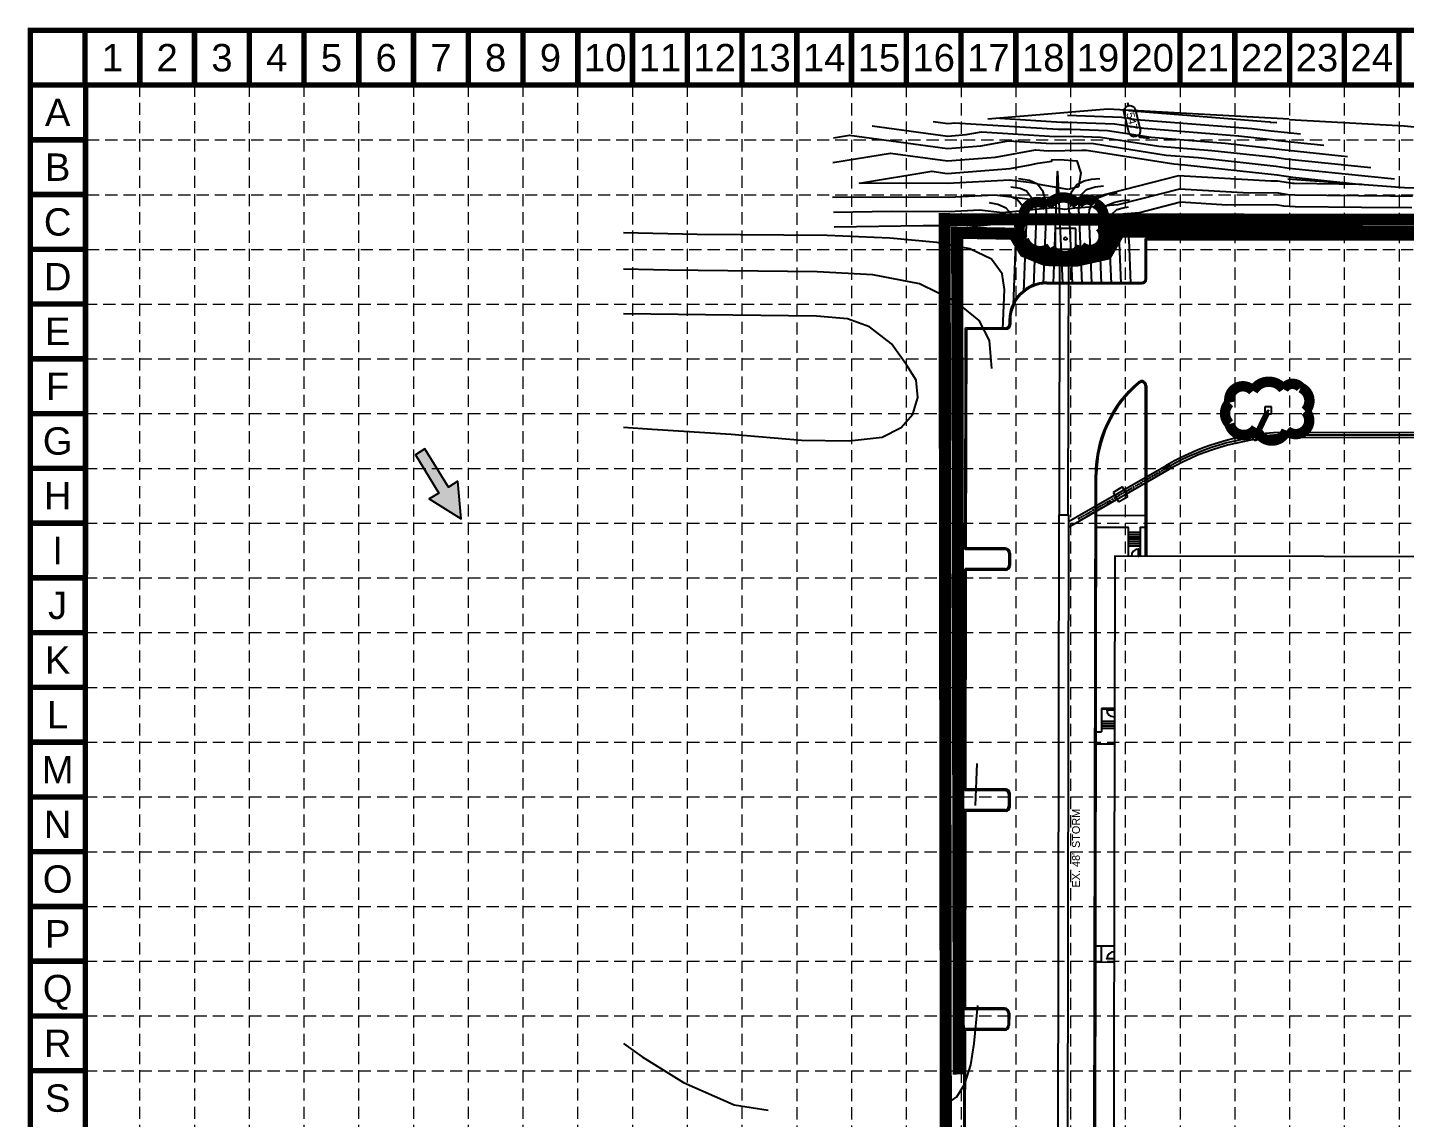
# Model space of a CAD drawing. Header units: inches. Extents: x 6134 to 7576, y 4806 to 5708.
# Drawn here: x 6134 to 6700, y 5261 to 5708 of the extents above; entities that cross this region are included whole.
import ezdxf
from ezdxf.enums import TextEntityAlignment as Align

# ---------------------------------------------------------------- set-up
doc = ezdxf.new("R2010")
doc.units = ezdxf.units.IN
doc.header["$MEASUREMENT"] = 0
doc.linetypes.add('CENTER2', pattern=[1.125, 0.75, -0.125, 0.125, -0.125])
doc.linetypes.add('HIDDEN', pattern=[0.375, 0.25, -0.125])
doc.layers.get('Defpoints').update_dxf_attribs({"color": 200})
for name, color, linetype in [('ARROWS', 252, 'Continuous'), ('BASE', 7, 'Continuous'), ('BASE$0$E-STORM', 2, 'Continuous'), ('BASE$0$P-BLDG', 7, 'Continuous'), ('BASE$0$P-CNTR-1-MASS', 5, 'Continuous'), ('BASE$0$P-CNTR-5-MASS', 7, 'Continuous'), ('BASE$0$P-PVMT', 3, 'Continuous'), ('E-BREAKLINE', 5, 'Continuous'), ('GRID', 254, 'HIDDEN'), ('LEGEND', 7, 'Continuous'), ('LIMITS OF DISTURBANCE', 1, 'HIDDEN'), ('PK-STORM-PLAN-ALIGN', 1, 'CENTER2'), ('PK-STORM-PLAN-PIPE', 3, 'Continuous'), ('PK-STORM-PLAN-PIPE-LBL', 2, 'Continuous'), ('PK-STORM-PLAN-STRUCTURE', 4, 'Continuous'), ('SILT FENCE', 200, 'Continuous'), ('STORM', 5, 'Continuous')]:
    doc.layers.add(name, color=color, linetype=linetype)
doc.styles.add('L80', font='simplex.shx', dxfattribs={"height": 3.2})
doc.styles.get("Standard").update_dxf_attribs({"font": 'ARIAL.TTF'})

# ---------------------------------------------------------------- blocks, each defined once
blk = doc.blocks.new('A$C32F23E47')
at = {"layer": 'PK-STORM-PLAN-ALIGN', "color": 5}
blk.add_circle((4.25, 4.25), 0.6, dxfattribs=at)
at = {"layer": 'PK-STORM-PLAN-STRUCTURE', "color": 5, "linetype": 'Continuous', "extrusion": (1, -0.000856987, 0)}
for points, elevation in [([(8.51, 0), (0.01, 0)], 0), ([(0.01, 0), (8.51, 0)], 8.5)]:
    blk.add_lwpolyline(points, dxfattribs=dict(at, elevation=elevation))
at = {"layer": 'PK-STORM-PLAN-STRUCTURE', "color": 5, "linetype": 'Continuous', "extrusion": (-0.000856987, -1, 0)}
for points, elevation in [([(8.5, 0), (0, 0)], -8.51), ([(0, 0), (8.5, 0)], -0.01)]:
    blk.add_lwpolyline(points, dxfattribs=dict(at, elevation=elevation))
blk = doc.blocks.new('arrow')
blk.add_lwpolyline([(-67.01, -25.36), (-59.33, -25.42), (-59.57, -56.14), (-51.89, -56.2), (-51.65, -25.48), (-43.97, -25.54), (-55.3, -2.41), (-67.01, -25.36)], close=True)
at = {"color": 254}
for points in [[(-43.97, -25.54), (-67.01, -25.36), (-55.3, -2.41), (-67.01, -25.36)], [(-59.57, -56.14), (-51.89, -56.2), (-59.33, -25.42), (-51.65, -25.48)]]:
    blk.add_solid(points, dxfattribs=at)

msp = doc.modelspace()

# ---------------------------------------------------------------- linework, layer by layer
at = {"layer": 'BASE', "const_width": 2.25}
for points in [[(6135, 4807.37), (7575, 4807.37), (7575, 5707.37), (6135, 5707.37)], [(6157.45, 4829.87), (7552.56, 4829.83), (7552.53, 5684.88), (6157.73, 5684.91)]]:
    msp.add_lwpolyline(points, close=True, dxfattribs=at)
for points in [[(6157.5, 5684.87), (6157.5, 5707.37)], [(6180, 5684.87), (6180, 5707.37)], [(6202.5, 5684.87), (6202.5, 5707.37)], [(6225, 5684.87), (6225, 5707.37)], [(6247.5, 5684.87), (6247.5, 5707.37)], [(6270, 5684.87), (6270, 5707.37)], [(6292.5, 5684.87), (6292.5, 5707.37)], [(6315, 5684.87), (6315, 5707.37)], [(6337.5, 5684.87), (6337.5, 5707.37)], [(6360, 5684.87), (6360, 5707.37)], [(6382.5, 5684.87), (6382.5, 5707.37)], [(6405, 5684.87), (6405, 5707.37)], [(6427.5, 5684.87), (6427.5, 5707.37)], [(6450, 5684.87), (6450, 5707.37)], [(6472.5, 5684.87), (6472.5, 5707.37)], [(6495, 5684.87), (6495, 5707.37)], [(6517.5, 5684.87), (6517.5, 5707.37)], [(6540, 5684.87), (6540, 5707.37)], [(6562.5, 5684.87), (6562.5, 5707.37)], [(6585, 5684.87), (6585, 5707.37)], [(6607.5, 5684.87), (6607.5, 5707.37)], [(6630, 5684.87), (6630, 5707.37)], [(6652.5, 5684.87), (6652.5, 5707.37)], [(6675, 5684.87), (6675, 5707.37)], [(6697.5, 5684.87), (6697.5, 5707.37)], [(6157.5, 5684.87), (6135, 5684.87)], [(6157.5, 5662.37), (6135, 5662.37)], [(6157.5, 5639.87), (6135, 5639.87)], [(6157.5, 5617.37), (6135, 5617.37)], [(6157.5, 5594.87), (6135, 5594.87)], [(6157.5, 5572.37), (6135, 5572.37)], [(6157.5, 5549.87), (6135, 5549.87)], [(6157.5, 5527.37), (6135, 5527.37)], [(6157.5, 5504.87), (6135, 5504.87)], [(6157.5, 5482.37), (6135, 5482.37)], [(6157.5, 5459.87), (6157.5, 5482.37)], [(6157.5, 5459.87), (6135, 5459.87)], [(6157.5, 5437.37), (6135, 5437.37)], [(6157.5, 5414.87), (6135, 5414.87)], [(6157.5, 5392.37), (6135, 5392.37)], [(6157.5, 5369.87), (6135, 5369.87)], [(6157.5, 5347.37), (6135, 5347.37)], [(6157.5, 5324.87), (6135, 5324.87)], [(6157.5, 5302.37), (6135, 5302.37)], [(6157.5, 5279.87), (6135, 5279.87)]]:
    msp.add_lwpolyline(points, dxfattribs=at)
at = {"layer": 'BASE$0$E-STORM', "color": 5}
for p, q in [((6557.94, 5508.22), (6558.14, 5617.49)), ((6561.6, 5617.4), (6561.44, 5508.22)), ((6557.69, 5508.22), (6557.04, 5126.31)), ((6557.69, 5508.22), (6561.69, 5508.22)), ((6561.69, 5508.22), (6561.04, 5126.31)), ((6561.68, 5505.52), (6565.18, 5507.54)), ((6561.68, 5503.21), (6566.18, 5505.8))]:
    msp.add_line(p, q, dxfattribs=at)
at = {"layer": 'BASE$0$P-BLDG'}
for points in [[(7085.57, 5440.45), (7085.65, 5485.45), (7010.63, 5485.62), (7010.64, 5490.62), (6580.65, 5491.31), (6580.18, 5211.31), (6585.18, 5211.3), (6585.15, 5191.3), (6810.06, 5190.92), (6810.06, 5185.92), (6860.06, 5185.83), (6860.06, 5190.83), (7085.15, 5190.45), (7085.18, 5210.45), (7090.18, 5210.44), (7090.57, 5440.44)], [(6590.34, 5491.23), (6590.49, 5491.23), (6590.49, 5494.23), (6590.34, 5494.23)], [(6580.35, 5428.11), (6580.35, 5428.25), (6577.35, 5428.25), (6577.35, 5428.11)], [(6580.44, 5325.92), (6580.44, 5325.78), (6577.44, 5325.78), (6577.44, 5325.92)]]:
    msp.add_lwpolyline(points, close=True, dxfattribs=at)
for centre, start, end in [((6590.49, 5491.23), 90, 180), ((6580.35, 5428.25), 180, 270), ((6580.44, 5325.78), 90, 180)]:
    msp.add_arc(centre, 3, start, end, dxfattribs=at)
at = {"layer": 'BASE$0$P-CNTR-1-MASS', "color": 35, "linetype": 'Continuous', "elevation": 547}
msp.add_lwpolyline([(6589.18, 5674.57), (6591.06, 5666.56, -1), (6586.39, 5665.46), (6584.5, 5673.47, -1)], format="xyb", close=True, dxfattribs=at)
at = {"layer": 'BASE$0$P-CNTR-1-MASS', "color": 35}
for points, elevation in [([(6586.29, 5676.35), (6586.01, 5677.55)], 547), ([(6594.88, 5662.85), (6590.95, 5663.33), (6590.31, 5664.2)], 547), ([(6555.44, 5603.3), (6557.15, 5649.31), (6559.13, 5603.29)], 539), ([(6548.45, 5630.54), (6548.18, 5634.31), (6546.86, 5638), (6544.38, 5641.27), (6541.74, 5642.43), (6537.89, 5642.94)], 541), ([(6565.88, 5632.61), (6565.99, 5636.63), (6566.98, 5639.85), (6569.09, 5641.89), (6572.64, 5643.08), (6576.03, 5643.5)], 541), ([(6540.19, 5623.56), (6539.64, 5628.28), (6538.36, 5631.74), (6536.03, 5634.22), (6532.57, 5635.79), (6529.23, 5636.44)], 543), ([(6544.34, 5627.54), (6544.22, 5631.59), (6543.02, 5634.89), (6540.54, 5637.9), (6537.31, 5639.17), (6533.77, 5639.66)], 542), ([(6569.98, 5630.29), (6570.34, 5633.53), (6571.65, 5636.56), (6574.42, 5638.8), (6577.91, 5640.11), (6581.6, 5640.62)], 542), ([(6574.1, 5627.53), (6574.42, 5630.69), (6575.61, 5633.46), (6577.84, 5635.63), (6580.68, 5636.81), (6583.77, 5637.47), (6586.7, 5637.77)], 543), ([(6547.4, 5602.29), (6548.45, 5630.54)], 541), ([(6565.88, 5632.61), (6567.14, 5603.29)], 541), ([(6569.98, 5630.29), (6571.14, 5603.28)], 542), ([(6578.14, 5626.74), (6578.44, 5629.44), (6579.42, 5631.81), (6581.53, 5633.79), (6584.17, 5634.44), (6586.34, 5634.84)], 544), ([(6543.31, 5599.92), (6544.34, 5627.54)], 542), ([(6574.1, 5627.53), (6575.14, 5603.28)], 543), ([(6578.14, 5626.74), (6579.15, 5603.28)], 544), ([(6586.38, 5621.34), (6586.76, 5623.94), (6587.73, 5626.19), (6589.56, 5627.7), (6591.25, 5628.48), (6593.45, 5628.85)], 546), ([(6535.34, 5600.92), (6534.35, 5607.25), (6529.96, 5613.36), (6521.04, 5617.63), (6507.49, 5620.19), (6488.19, 5621.9), (6462.48, 5623.04), (6408.99, 5623.52), (6378.76, 5624.08)], 544), ([(6539.1, 5594.42), (6540.19, 5623.56)], 543), ([(6586.38, 5621.34), (6587.15, 5603.27)], 546), ([(6534.73, 5584.53), (6535.34, 5600.92)], 544), ([(6390.56, 5543.49), (6422.97, 5541.46), (6451.93, 5538.95), (6471.57, 5538.64), (6485.08, 5540.21), (6492.94, 5544.14), (6497.65, 5549.63), (6499.7, 5556.55), (6499.07, 5563.61), (6495.14, 5569.9), (6488.85, 5578.57), (6479.89, 5585.48), (6470.78, 5588.78), (6458.05, 5589.88), (6423.74, 5590.36), (6378.76, 5590.91)], 546), ([(6378.76, 5544.28), (6390.56, 5543.49)], 546), ([(6510.1, 5265.18), (6515.78, 5269.09), (6519.08, 5274.5), (6521.5, 5282.3), (6522.85, 5290.99), (6524.4, 5306.69)], 544), ([(6378.76, 5291.11), (6386.41, 5285.58), (6403.45, 5275), (6424.22, 5265.8), (6438.21, 5263.61)], 544)]:
    msp.add_lwpolyline(points, dxfattribs=dict(at, elevation=elevation))
at = {"layer": 'BASE$0$P-CNTR-5-MASS', "color": 35}
for points, elevation in [([(6552.56, 5633.33), (6552.34, 5637.27), (6551.29, 5641.02), (6548.92, 5644.13), (6545.59, 5645.66), (6541.11, 5646.28)], 540), ([(6561.8, 5634.23), (6561.99, 5637.96), (6562.96, 5641.16), (6565.12, 5644.07), (6568.1, 5645.48), (6571.08, 5646.15), (6574.51, 5646.48)], 540), ([(6551.44, 5603.24), (6552.56, 5633.33)], 540), ([(6561.8, 5634.23), (6563.13, 5603.29)], 540), ([(6582.3, 5623.21), (6582.53, 5626.22), (6583.51, 5628.89), (6585.47, 5630.78), (6587.62, 5631.7), (6589, 5631.99)], 545), ([(6582.3, 5623.21), (6583.15, 5603.27)], 545), ([(6530.13, 5568.36), (6529.23, 5579.92), (6524.9, 5588.18), (6515.45, 5595.86), (6500.48, 5603.14), (6481.18, 5606.88), (6458.34, 5608.07), (6397.22, 5608.87), (6378.76, 5609.23)], 545), ([(6523.45, 5388.86), (6524.09, 5406.08)], 545)]:
    msp.add_lwpolyline(points, dxfattribs=dict(at, elevation=elevation))
at = {"layer": 'BASE$0$P-PVMT', "color": 7}
for p, q in [((6593.25, 5605.26), (6593.26, 5621.79)), ((7165.47, 5620.83), (6593.26, 5621.79)), ((6593.75, 5605.26), (6593.76, 5621.29)), ((7164.97, 5620.33), (6593.76, 5621.29)), ((6552.81, 5603.8), (6591.75, 5603.76)), ((6552.81, 5603.3), (6591.75, 5603.26)), ((6519.15, 5494.05), (6519.33, 5585.06)), ((6535.79, 5585.03), (6519.33, 5585.06)), ((6537.3, 5588.32), (6537.29, 5586.53)), ((6537.8, 5588.32), (6537.79, 5586.52)), ((6519.66, 5494.55), (6519.82, 5584.55)), ((6535.79, 5584.53), (6519.82, 5584.55)), ((6593.21, 5561.29), (6593.15, 5491.2)), ((6593.71, 5561.29), (6593.65, 5491.2)), ((6572.16, 5201.32), (6572.71, 5524.89)), ((6572.66, 5201.32), (6573.21, 5524.72)), ((6573.18, 5508.09), (6593.17, 5508.06)), ((6586.12, 5503.08), (6573.17, 5503.09)), ((6586.12, 5503.03), (6586.12, 5491.24)), ((6586.24, 5491.24), (6586.24, 5503.08)), ((6586.24, 5501.1), (6591.08, 5501.1)), ((6586.24, 5500.18), (6591.08, 5500.18)), ((6591.08, 5503.08), (6591.08, 5491.24)), ((6593.16, 5503.07), (6591.2, 5503.08)), ((6591.2, 5491.24), (6591.2, 5503.08)), ((6535.66, 5494.53), (6519.66, 5494.55)), ((6586.24, 5499.26), (6591.08, 5499.26)), ((6586.24, 5498.35), (6591.08, 5498.35)), ((6586.24, 5497.43), (6591.08, 5497.43)), ((6586.24, 5496.51), (6591.08, 5496.51)), ((6586.24, 5495.6), (6591.08, 5495.6)), ((6535.65, 5494.03), (6519.15, 5494.05)), ((6537.15, 5492.52), (6537.14, 5487.52)), ((6537.65, 5492.52), (6537.64, 5487.52)), ((6518.99, 5395.05), (6519.14, 5486.05)), ((6535.64, 5486.03), (6519.14, 5486.05)), ((6519.49, 5395.55), (6519.64, 5485.55)), ((6535.64, 5485.53), (6519.64, 5485.55)), ((6580.25, 5428.64), (6575.16, 5428.64)), ((6575.16, 5428.64), (6575.16, 5419.18)), ((6575.29, 5421.6), (6575.29, 5428.51)), ((6575.29, 5428.51), (6580.25, 5428.51)), ((6575.23, 5423.43), (6580.24, 5423.43)), ((6575.23, 5422.51), (6580.24, 5422.51)), ((6575.23, 5421.6), (6580.24, 5421.6)), ((6573.02, 5419.18), (6575.16, 5419.18)), ((6575.23, 5420.68), (6580.24, 5420.68)), ((6573.02, 5414.18), (6580.48, 5414.17)), ((6535.49, 5395.03), (6518.99, 5395.05)), ((6535.99, 5395.53), (6519.49, 5395.55)), ((6536.99, 5393.52), (6536.98, 5388.52)), ((6537.49, 5394.02), (6537.48, 5388.02)), ((6518.84, 5305.05), (6518.98, 5387.05)), ((6535.48, 5387.03), (6518.98, 5387.05)), ((6519.34, 5305.55), (6519.47, 5386.55)), ((6535.97, 5386.53), (6519.47, 5386.55)), ((6572.88, 5331.15), (6580.34, 5331.14)), ((6575.22, 5324.55), (6575.23, 5331.15)), ((6572.88, 5324.55), (6580.34, 5324.54)), ((6535.34, 5305.03), (6518.84, 5305.05)), ((6535.34, 5305.53), (6519.34, 5305.55)), ((6536.84, 5303.52), (6536.83, 5298.52)), ((6537.34, 5303.52), (6537.33, 5298.52)), ((6518.67, 5206.05), (6518.82, 5297.05)), ((6535.32, 5297.03), (6518.82, 5297.05)), ((6519.17, 5206.55), (6519.32, 5296.55)), ((6535.32, 5296.53), (6519.32, 5296.55))]:
    msp.add_line(p, q, dxfattribs=at)
for centre, radius, start, end in [((6552.8, 5588.3), 15.5, 89.9485, 179.9029), ((6552.8, 5588.3), 15, 89.9485, 179.9029), ((6591.75, 5605.26), 1.5, 269.95, 359.95), ((6591.75, 5605.26), 2, 269.95, 359.95), ((6535.79, 5586.53), 1.5, 269.9039, 359.9029), ((6535.79, 5586.53), 2, 269.9039, 359.9029), ((6622.71, 5524.64), 50, 130.2219, 179.9039), ((6622.71, 5524.64), 49.5, 130.2219, 179.9039), ((6591.71, 5561.29), 2, 359.95, 130.2219), ((6591.71, 5561.29), 1.5, 359.95, 130.2219), ((6586.18, 5503.02), 0.0626, 356.2971, 183.6982), ((6591.14, 5503.01), 0.0625, 359.9976, 179.9976), ((6535.65, 5492.53), 2, 359.9039, 89.9039), ((6535.65, 5492.53), 1.5, 359.9039, 89.9039), ((6535.64, 5487.53), 2, 269.9039, 359.9039), ((6535.64, 5487.53), 1.5, 269.9039, 359.9039), ((6535.49, 5393.53), 1.5, 359.9039, 89.9039), ((6535.99, 5394.03), 1.5, 359.9039, 89.9039), ((6535.48, 5388.53), 1.5, 269.9039, 359.9039), ((6535.98, 5388.03), 1.5, 269.9039, 359.9039), ((6535.34, 5303.53), 2, 359.9039, 89.9039), ((6535.34, 5303.53), 1.5, 359.9039, 89.9039), ((6535.33, 5298.53), 2, 269.9039, 359.9039), ((6535.33, 5298.53), 1.5, 269.9039, 359.9039)]:
    msp.add_arc(centre, radius, start, end, dxfattribs=at)
at = {"layer": 'Defpoints', "color": 5}
for centre in [(6652.57, 5541.19, 542.64), (6602.55, 5527.87, 542.89)]:
    msp.add_circle(centre, 1, dxfattribs=at)
at = {"layer": 'E-BREAKLINE', "color": 35, "flags": 128}
for points, elevation in [([(6506.05, 5669.85), (6512.12, 5669.03), (6513.59, 5669.14), (6514.82, 5669.37), (6557.37, 5666.69), (6562.82, 5666.79), (6577.73, 5666.25), (6595.66, 5663.43), (6625.99, 5661.01), (6645.91, 5658.83), (6649.3, 5658.32), (6676.29, 5655.57)], 545), ([(6533.4, 5671.22), (6558.72, 5669.62), (6561.37, 5669.67), (6580.61, 5668.98), (6592.58, 5667.1), (6631.49, 5663.98), (6645.4, 5662.47), (6647.77, 5662.11), (6666.62, 5660.19)], 546), ([(6561.3, 5672.51), (6583.49, 5671.7), (6589.49, 5670.76), (6636.98, 5666.96), (6644.89, 5666.1), (6646.24, 5665.9), (6656.96, 5664.8)], 547), ([(6586.29, 5674.44), (6586.38, 5674.43), (6586.4, 5674.43), (6642.48, 5669.94), (6644.39, 5669.73), (6644.71, 5669.68), (6647.3, 5669.42)], 548), ([(6465.11, 5663.23), (6471.62, 5664.29), (6511.96, 5658.8), (6525.64, 5659.88), (6537, 5661.93), (6554.69, 5660.82), (6565.71, 5661.02), (6571.97, 5660.79), (6601.84, 5656.1), (6615, 5655.05), (6646.93, 5651.57), (6652.36, 5650.75), (6695.61, 5646.34)], 543), ([(6480.91, 5668.15), (6512.04, 5663.91), (6519.62, 5664.51), (6525.91, 5665.65), (6556.03, 5663.76), (6564.26, 5663.9), (6574.85, 5663.52), (6598.75, 5659.77), (6620.5, 5658.03), (6646.42, 5655.2), (6650.83, 5654.54), (6685.95, 5650.95)], 544), ([(6464.75, 5653.01), (6488.52, 5656.86), (6511.89, 5653.68), (6531.67, 5655.25), (6548.09, 5658.22), (6553.34, 5657.89), (6567.16, 5658.13), (6569.09, 5658.06), (6604.93, 5652.44), (6609.51, 5652.07), (6647.43, 5647.94), (6653.88, 5646.96), (6682.21, 5644.07), (6654.41, 5644.39), (6653.79, 5644.43), (6647.47, 5645.38), (6644.85, 5645.37), (6606.8, 5647.58), (6573.13, 5638.93), (6567.19, 5638.45), (6567.18, 5638.47), (6560.28, 5637.68), (6553.27, 5638.62), (6545.83, 5637.84), (6531.32, 5639.62), (6512.27, 5638.65), (6475.9, 5638.81), (6464.71, 5638.61)], 542), ([(6511.91, 5644.46), (6475.7, 5644.62), (6505.43, 5649.43), (6511.81, 5648.56), (6537.69, 5650.62), (6545.83, 5652.09), (6549.1, 5652.8)], 541), ([(6549.1, 5652.8), (6554.85, 5653.6), (6554.86, 5654.1), (6558.07, 5654.24), (6565.11, 5653.74), (6566.72, 5648.64)], 541), ([(6566.72, 5648.64), (6565.78, 5643.03), (6561.54, 5641.96)], 541), ([(6702.95, 5639.11), (6693.9, 5639.19), (6654.63, 5639.64), (6651.94, 5639.8), (6647.1, 5640.52), (6635.75, 5640.48), (6607.21, 5642.13), (6581.97, 5635.64), (6565.18, 5634.3), (6565.15, 5634.37), (6560.12, 5633.79), (6555.02, 5634.47), (6534.52, 5632.31), (6525.05, 5633.47), (6512.62, 5632.84), (6488.9, 5632.95), (6465.03, 5632.52)], 543), ([(6551.07, 5643.79), (6546.48, 5644.67), (6537.59, 5645.76), (6511.91, 5644.46)], 541), ([(6561.54, 5641.96), (6551.07, 5643.79)], 541), ([(6702.76, 5634.4), (6682.03, 5634.57), (6654.86, 5634.89), (6650.09, 5635.16), (6646.72, 5635.67), (6626.66, 5635.58), (6607.63, 5636.69), (6590.8, 5632.36), (6563.16, 5630.15), (6563.11, 5630.26), (6559.97, 5629.9), (6556.77, 5630.32), (6523.2, 5626.79), (6518.78, 5627.33), (6512.98, 5627.03), (6501.9, 5627.08), (6465.35, 5626.43)], 544)]:
    msp.add_lwpolyline(points, dxfattribs=dict(at, elevation=elevation))
at = {"layer": 'E-BREAKLINE', "color": 35, "lineweight": -3}
for points in [[(6652.39, 5670.8, 8.2), (6577.87, 5674.99, 7.14), (6528.49, 5670.85, 5.16)], [(6652.39, 5670.67, 8.2), (6652.39, 5670.67, 8.2), (6699.62, 5668.07, 9.02), (6747.25, 5663.31, 9.55), (6796.29, 5656.62, 8.82), (6849.53, 5653.92, 8.88), (6896.43, 5649.75, 8.95), (6940.19, 5648.38, 8.94), (6991.15, 5643.21, 8.43), (7035.98, 5641.64, 8.96)], [(6651.81, 5646.29, 1.9), (6651.81, 5646.29, 1.9), (6699.71, 5642.8, 2.51), (6745.97, 5641.76, 3.05), (6796.4, 5640.66, 3.96), (6847.92, 5639.19, 4.55), (6894.74, 5635.98, 4.98), (6940.39, 5634.71, 5.56), (6990.01, 5629.97, 6.82), (7036.76, 5627.45, 7.92)], [(6651.63, 5624.91, 6.23), (6651.63, 5624.91, 6.23), (6698.71, 5626.13, 6.2), (6745.4, 5626.37, 6.34), (6796.08, 5627.27, 6.51), (6847.33, 5624.09, 7.28), (6894.45, 5623.28, 7.55), (6940.79, 5623.93, 7.66), (6989.39, 5621.04, 8.02), (7035.82, 5620.04, 8.54)]]:
    msp.add_polyline3d(points, dxfattribs=at)
at = {"layer": 'GRID', "color": 252, "linetype": 'HIDDEN', "lineweight": 0, "ltscale": 20}
for p, q in [((6179.92, 5685.09), (6179.92, 4897.27)), ((6202.42, 5685.09), (6202.42, 4897.27)), ((6224.92, 5685.09), (6224.92, 4897.27)), ((6247.42, 5685.09), (6247.42, 4897.27)), ((6269.92, 5685.09), (6269.92, 4897.27)), ((6292.42, 5685.09), (6292.42, 4897.27)), ((6314.92, 5685.09), (6314.92, 4897.27)), ((6337.42, 5685.09), (6337.42, 4897.27)), ((6359.92, 5685.09), (6359.92, 4897.27)), ((6382.42, 5685.09), (6382.42, 4897.27)), ((6404.92, 5685.09), (6404.92, 4897.27)), ((6427.42, 5685.09), (6427.42, 4897.27)), ((6450, 5684.87), (6450, 4897.27)), ((6472.5, 5684.87), (6472.5, 4897.27)), ((6495, 5684.87), (6495, 4897.27)), ((6517.5, 5684.87), (6517.5, 4897.27)), ((6540, 5684.87), (6540, 4897.27)), ((6562.5, 5684.87), (6562.5, 4897.27)), ((6585, 5684.87), (6585, 4897.27)), ((6607.5, 5684.87), (6607.5, 4897.27)), ((6630, 5684.87), (6630, 4897.27)), ((6652.5, 5684.87), (6652.5, 4897.27)), ((6675, 5684.87), (6675, 4897.27)), ((6697.5, 5684.87), (6697.5, 4897.27)), ((6158.33, 5662.3), (7553.33, 5662.3)), ((6158.33, 5639.8), (7553.33, 5639.8)), ((6158.33, 5617.3), (7553.33, 5617.3)), ((6157.5, 5594.87), (7552.5, 5594.87)), ((6157.5, 5572.37), (7552.5, 5572.37)), ((6157.5, 5549.87), (7552.5, 5549.87)), ((6157.5, 5527.37), (7552.5, 5527.37)), ((6157.5, 5504.87), (7552.5, 5504.87)), ((6157.5, 5482.37), (7552.5, 5482.37)), ((6157.5, 5459.87), (7552.5, 5459.87)), ((6157.5, 5437.37), (7552.5, 5437.37)), ((6157.5, 5414.87), (7552.5, 5414.87)), ((6157.5, 5392.37), (7552.5, 5392.37)), ((6157.5, 5369.87), (7552.5, 5369.87)), ((6157.5, 5347.37), (7552.5, 5347.37)), ((6157.5, 5324.87), (7552.5, 5324.87)), ((6157.5, 5302.37), (7552.5, 5302.37)), ((6157.5, 5279.87), (7552.5, 5279.87))]:
    msp.add_line(p, q, dxfattribs=at)
at = {"layer": 'LEGEND', "color": 200, "ltscale": 100, "const_width": 4.27}
msp.add_lwpolyline([(6553, 5634.95, 0.520567), (6553, 5634.95, 0.765195), (6543.35, 5630.09, 0.417879), (6543.29, 5621.35, 0.502043), (6554.19, 5618, 0.603695), (6566.76, 5618.62, 0.975642), (6574.5, 5626.63, 0.520567), (6572.57, 5636.27, 0.520567), (6565.5, 5635.63, 0.540264), (6553, 5634.95)], format="xyb", close=True, dxfattribs=at)
at = {"layer": 'LEGEND', "color": 170, "ltscale": 100, "const_width": 4.27}
msp.add_lwpolyline([(6637.49, 5559.24, 0.520567), (6637.49, 5559.24, 0.765195), (6627.84, 5554.38, 0.417879), (6627.78, 5545.64, 0.6649), (6638.81, 5543.96, 0.744833), (6651.25, 5542.91, 0.975642), (6658.99, 5550.92, 0.520567), (6657.07, 5560.56, 0.520567), (6649.99, 5559.92, 0.540264), (6637.49, 5559.24)], format="xyb", close=True, dxfattribs=at)
at = {"layer": 'LIMITS OF DISTURBANCE', "ltscale": 100, "const_width": 5}
msp.add_lwpolyline([(6510.74, 5629.75), (6511.29, 5215.78), (6496.12, 5209.47), (6468.1, 5133.36), (6474.94, 5084.11), (6511.7, 5055.57), (6551.43, 5049.41), (7267.36, 5052.42), (7267.36, 5113.31), (7257.44, 5174.65), (7245.12, 5216.18), (7172.15, 5216.4), (7173.5, 5629.09), (6515.46, 5629.7)], close=True, dxfattribs=at)
at = {"layer": 'PK-STORM-PLAN-ALIGN', "color": 5, "linetype": 'CENTER2'}
for points in [[(6638.46, 5540.21), (6643.7, 5551.2)], [(6652.57, 5541.19), (6900.1, 5540.77)], [(6565.68, 5506.67), (6602.55, 5527.87)]]:
    msp.add_lwpolyline(points, dxfattribs=at)
at = {"layer": 'PK-STORM-PLAN-ALIGN', "color": 5}
for centre in [(6643.7, 5551.2), (6638.46, 5540.21), (6638.46, 5540.21), (6652.57, 5541.19), (6602.55, 5527.87)]:
    msp.add_circle(centre, 0.2, dxfattribs=at)
at = {"layer": 'PK-STORM-PLAN-PIPE', "color": 5}
msp.add_lwpolyline([(6638.22, 5541.44), (6642.28, 5549.97)], dxfattribs=at)
at = {"layer": 'PK-STORM-PLAN-PIPE', "color": 5, "extrusion": (0.902767, -0.43013, 0), "elevation": 3610.73}
msp.add_lwpolyline([(7857.92, 0), (7867.89, 0)], dxfattribs=at)
at = {"layer": 'PK-STORM-PLAN-PIPE', "color": 5, "extrusion": (-0.001677, -0.999999, 0)}
for elevation in [-5551.33, -5553.33]:
    msp.add_lwpolyline([(6643.27, 0), (6727.86, 0)], dxfattribs=dict(at, elevation=elevation))
at = {"layer": 'PK-STORM-PLAN-PIPE', "color": 5, "extrusion": (0.498547, -0.866863, 0)}
for elevation in [-1501.23, -1499.23]:
    msp.add_lwpolyline([(8459.13, 0), (8479.41, 0)], dxfattribs=dict(at, elevation=elevation))
at = {"layer": 'PK-STORM-PLAN-PIPE', "color": 5, "extrusion": (-0.498547, 0.866863, 0)}
for elevation in [1501.23, 1499.23]:
    msp.add_lwpolyline([(-8436.88, 0), (-8454.63, 0)], dxfattribs=dict(at, elevation=elevation))
at = {"layer": 'PK-STORM-PLAN-PIPE', "color": 5, "linetype": 'Continuous'}
for start, end in [(7.8412, 187.8412), (187.8412, 7.8412)]:
    msp.add_arc((6638.46, 5540.21), 1.25, start, end, dxfattribs=at)
at = {"layer": 'PK-STORM-PLAN-STRUCTURE', "color": 5, "linetype": 'Continuous', "extrusion": (1, -0.000856987, 0)}
for points, elevation in [([(5558.31, 0), (5555.48, 0)], 6637.53), ([(5555.48, 0), (5558.31, 0)], 6640.36)]:
    msp.add_lwpolyline(points, dxfattribs=dict(at, elevation=elevation))
at = {"layer": 'PK-STORM-PLAN-STRUCTURE', "color": 5, "linetype": 'Continuous', "extrusion": (-0.000856987, -1, 0)}
for points, elevation in [([(6640.36, 0), (6637.53, 0)], -5558.31), ([(6637.53, 0), (6640.36, 0)], -5555.48)]:
    msp.add_lwpolyline(points, dxfattribs=dict(at, elevation=elevation))
at = {"layer": 'PK-STORM-PLAN-STRUCTURE', "color": 5, "linetype": 'Continuous', "extrusion": (0.498547, -0.866863, 0)}
for points, elevation in [([(8459.13, 0), (8454.63, 0)], -1502.48), ([(8454.63, 0), (8459.13, 0)], -1497.98)]:
    msp.add_lwpolyline(points, dxfattribs=dict(at, elevation=elevation))
at = {"layer": 'PK-STORM-PLAN-STRUCTURE', "color": 5, "linetype": 'Continuous', "extrusion": (0.866863, 0.498547, 0)}
for points, elevation in [([(1502.48, 0), (1497.98, 0)], 8454.63), ([(1497.98, 0), (1502.48, 0)], 8459.13)]:
    msp.add_lwpolyline(points, dxfattribs=dict(at, elevation=elevation))
at = {"layer": 'SILT FENCE', "ltscale": 100, "const_width": 5}
for points in [[(6541.06, 5623.74), (6515.9, 5624.19), (6516.59, 5278.32)], [(6582.17, 5624), (6577.32, 5615.5), (6564.73, 5612.69), (6552.22, 5612.98), (6543.68, 5616.45), (6539.33, 5623.53)]]:
    msp.add_lwpolyline(points, dxfattribs=at)
at = {"layer": 'SILT FENCE', "const_width": 5}
msp.add_lwpolyline([(6576.63, 5624.68), (7168.61, 5623.8), (7168.18, 5532.51)], dxfattribs=at)
at = {"layer": 'STORM'}
for p, q in [((6643.7, 5551.2), (6638.46, 5540.21)), ((6642.71, 5550.87), (6638.09, 5541.17)), ((6644.06, 5550.2), (6639.86, 5541.41)), ((6652.57, 5541.19), (6900.1, 5540.77)), ((6652.57, 5540.19), (6840.91, 5539.87)), ((6652.58, 5542.19), (6840.91, 5541.87)), ((6565.18, 5507.54), (6602.05, 5528.74)), ((6566.18, 5505.8), (6603.05, 5527.01))]:
    msp.add_line(p, q, dxfattribs=at)
for radius in [101, 100, 99]:
    msp.add_arc((6652.41, 5441.19), radius, 89.9039, 119.9039, dxfattribs=at)

# ---------------------------------------------------------------- block references
at = {"layer": 'ARROWS', "xscale": 0.5999999999989287, "yscale": 0.5999999999989287, "zscale": 0.6, "rotation": 211.9965038763117}
msp.add_blockref('arrow', (6284.7, 5487.85), dxfattribs=at)
at = {"layer": 'BASE$0$P-PVMT', "color": 5}
msp.add_blockref('A$C32F23E47', (6556.14, 5617.48), dxfattribs=at)

# ---------------------------------------------------------------- texts
at = {"layer": 'BASE'}
for s, p in [('1', (6168.75, 5696.12)), ('2', (6191.25, 5696.12)), ('3', (6213.75, 5696.12)), ('4', (6236.25, 5696.12)), ('5', (6258.75, 5696.12)), ('6', (6281.25, 5696.12)), ('7', (6303.75, 5696.12)), ('8', (6326.25, 5696.12)), ('9', (6348.75, 5696.12)), ('10', (6371.25, 5696.12)), ('11', (6393.75, 5696.12)), ('12', (6416.25, 5696.12)), ('13', (6438.75, 5696.12)), ('14', (6461.25, 5696.12)), ('15', (6483.75, 5696.12)), ('16', (6506.25, 5696.12)), ('17', (6528.75, 5696.12)), ('18', (6551.25, 5696.12)), ('19', (6573.75, 5696.12)), ('20', (6596.25, 5696.12)), ('21', (6618.75, 5696.12)), ('22', (6641.25, 5696.12)), ('23', (6663.75, 5696.12)), ('24', (6686.25, 5696.12)), ('A', (6146.25, 5673.62)), ('B', (6146.25, 5651.12)), ('C', (6146.25, 5628.62)), ('D', (6146.25, 5606.12)), ('E', (6146.25, 5583.62)), ('F', (6146.25, 5561.12)), ('G', (6146.25, 5538.62)), ('H', (6146.25, 5516.12)), ('I', (6146.25, 5493.62)), ('J', (6146.25, 5471.12)), ('K', (6146.25, 5448.62)), ('L', (6146.25, 5426.12)), ('M', (6146.25, 5403.62)), ('N', (6146.25, 5381.12)), ('O', (6146.25, 5358.62)), ('P', (6146.25, 5336.12)), ('Q', (6146.25, 5313.62)), ('R', (6146.25, 5291.12)), ('S', (6146.25, 5268.62))]:
    msp.add_text(s, height=11.25, dxfattribs=at).set_placement(p, align=Align.MIDDLE_CENTER)
at = {"layer": 'BASE$0$P-CNTR-1-MASS', "color": 35, "insert": (6587.78, 5670.01, 547), "char_height": 3.2, "attachment_point": 5, "rotation": 283.2338}
msp.add_mtext('{547}', dxfattribs=at)
at = {"layer": 'Defpoints', "color": 5, "char_height": 0.1, "attachment_point": 1, "style": 'L80'}
for s, insert, width, rotation in [('\\Ftxt.shx;\\W1.0000000000;\\T1.0000000000;\\o\\lWYE, BENDS AND', (6651.9, 5540.6, 542.64), 1.4833, 359.9039), ('\\Ftxt.shx;\\W1.0000000000;\\T1.0000000000;\\o\\lNULL MANHOLE', (6651.99, 5541.1, 542.64), 1.3, 359.9039), ('\\Ftxt.shx;\\W1.0000000000;\\T1.0000000000;\\o\\lUSE FOR PIPE', (6652.01, 5540.94, 542.64), 1.2667, 359.9039), ('\\Ftxt.shx;\\W1.0000000000;\\T1.0000000000;\\o\\lSIZE CHANGE,', (6652.03, 5540.77, 542.64), 1.2167, 359.9039), ('\\Ftxt.shx;\\W1.0000000000;\\T1.0000000000;\\o\\lPIPE END', (6652.21, 5540.44, 542.64), 0.8667, 359.9039), ('\\Ftxt.shx;\\W1.0000000000;\\T1.0000000000;\\o\\lWYE, BENDS AND', (6601.97, 5528.55, 542.89), 1.4833, 270), ('\\Ftxt.shx;\\W1.0000000000;\\T1.0000000000;\\o\\lSIZE CHANGE,', (6602.13, 5528.42, 542.89), 1.2167, 270), ('\\Ftxt.shx;\\W1.0000000000;\\T1.0000000000;\\o\\lUSE FOR PIPE', (6602.3, 5528.44, 542.89), 1.2667, 270), ('\\Ftxt.shx;\\W1.0000000000;\\T1.0000000000;\\o\\lNULL MANHOLE', (6602.47, 5528.46, 542.89), 1.3, 270), ('\\Ftxt.shx;\\W1.0000000000;\\T1.0000000000;\\o\\lPIPE END', (6601.8, 5528.24, 542.89), 0.8667, 270)]:
    msp.add_mtext(s, dxfattribs=dict(at, insert=insert, width=width, rotation=rotation))
at = {"layer": 'PK-STORM-PLAN-PIPE-LBL', "color": 5}
msp.add_text('EX. 48" STORM', height=3.2, rotation=90, dxfattribs=at).set_placement((6566.32, 5355.13))

doc.saveas('drawing.dxf')
